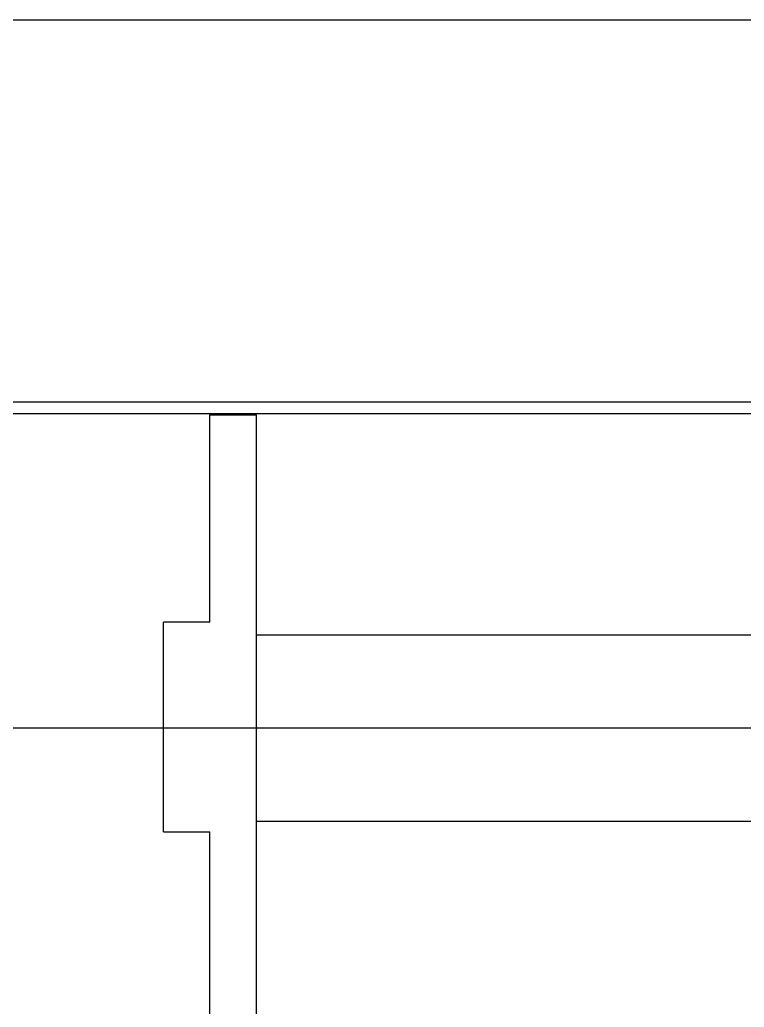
# Model space of a CAD drawing. Header units: millimetres. Extents: x 150937 to 394412, y 327166 to 584759.
# Drawn here: x 236194.9 to 236350.3, y 405506.2 to 405718.2 of the extents above; entities that cross this region are included whole.
import ezdxf

# ---------------------------------------------------------------- set-up
doc = ezdxf.new("R2010")
doc.units = ezdxf.units.MM

# ---------------------------------------------------------------- blocks, each defined once
blk = doc.blocks.new('C-1 UP RIGHT')
for p, q in [((-501.68, 0), (120.12, 0)), ((-225.85, -82), (30, -82)), ((-225.85, -84.5), (30, -84.5)), ((-149.97, -129.33), (-149.97, -84.83)), ((-149.97, -84.83), (-139.97, -84.83)), ((-139.97, -174.33), (-139.97, -84.83)), ((-149.97, -129.33), (-159.97, -129.33)), ((-159.97, -174.33), (-159.97, -129.33)), ((-139.97, -132), (-15, -132)), ((-501.68, -152), (120.12, -152)), ((-139.97, -172), (-15, -172)), ((-159.97, -174.33), (-149.97, -174.33)), ((-149.97, -218.83), (-149.97, -174.33)), ((-139.97, -218.83), (-139.97, -174.33))]:
    blk.add_line(p, q)

msp = doc.modelspace()

# ---------------------------------------------------------------- block references
msp.add_blockref('C-1 UP RIGHT', (236385.644, 405718.166))

doc.saveas('drawing.dxf')
